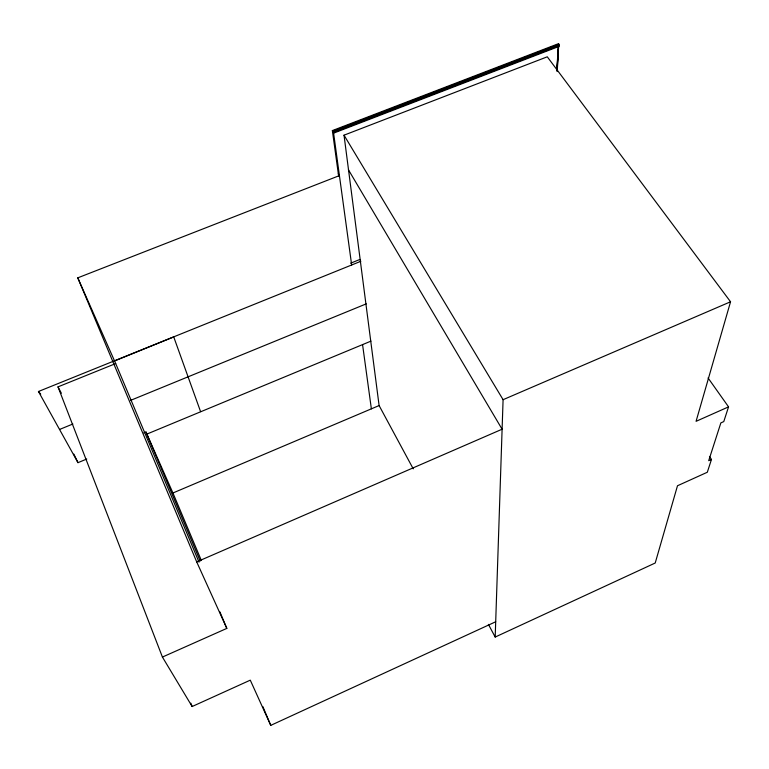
<?xml version="1.0" encoding="UTF-8"?>
<svg xmlns="http://www.w3.org/2000/svg" width="769" height="769" viewBox="0 0 769 769"><rect width="100%" height="100%" fill="white"/><g stroke="black" fill="none" stroke-linecap="round" stroke-linejoin="round"><path stroke-width="1.15" d="M709.46 456.498L711.469 459.439L707.307 472.253L677.489 485.758L655.217 563.004L495.188 637.049L503.089 399.688L344.022 135.181L547.278 56.81L730.55 301.775L696.07 421.325L728.551 406.868L708.057 377.944M556.727 69.921L558.448 46.025M556.843 70.806L558.659 45.534M557.227 71.575L558.698 44.362M557.169 70.498L558.611 43.631L332.371 130.586L338.639 176.072M728.551 406.868L723.773 421.595L720.861 422.892L708.701 460.689L711.469 459.439M199.046 562.187L115.696 363.564L58.002 386.865L162.422 657.062L192.144 706.519L250.281 680.161L270.765 725.369L495.697 621.765M162.422 657.062L226.826 628.398L219.876 611.845M338.312 173.717L339.417 175.601L77.784 277.84L196.701 561.908L502.099 429.217L348.424 169.766M503.089 399.688L730.55 301.775M143.774 432.899L145.966 431.995L172.938 492.987L379.107 405.561L344.022 135.181M360.863 261.277L38.45 391.498L77.986 462.669L86.753 459.026M146.889 434.081L370.956 341.128M59.54 429.467L72.872 424.007M130.663 400.341L366.255 303.861M350.645 263.19L359.844 259.48M114.552 360.969L173.727 336.909L200.584 411.636M351.664 264.988L333.602 133.143L332.746 131.23L559.063 44.227M332.804 131.605L558.669 44.765M333.179 132.249L559.121 45.352M333.217 132.499L558.64 45.794L559.082 46.38L333.602 133.143M38.45 391.498L40.728 394.189M332.371 130.586L332.746 131.23M379.107 405.561L413.232 468.84M488.402 624.38L495.188 637.049M58.002 386.865L61.366 393.238M73.843 454.094L77.986 462.669M196.701 561.908L226.826 628.398M77.784 277.84L115.696 363.564M172.938 492.987L201.353 560.486M262.844 706.557L270.765 725.369M145.966 431.995L200.209 561.043M190.837 703.164L192.144 706.519M362.564 344.608L371.369 408.848"/></g></svg>
